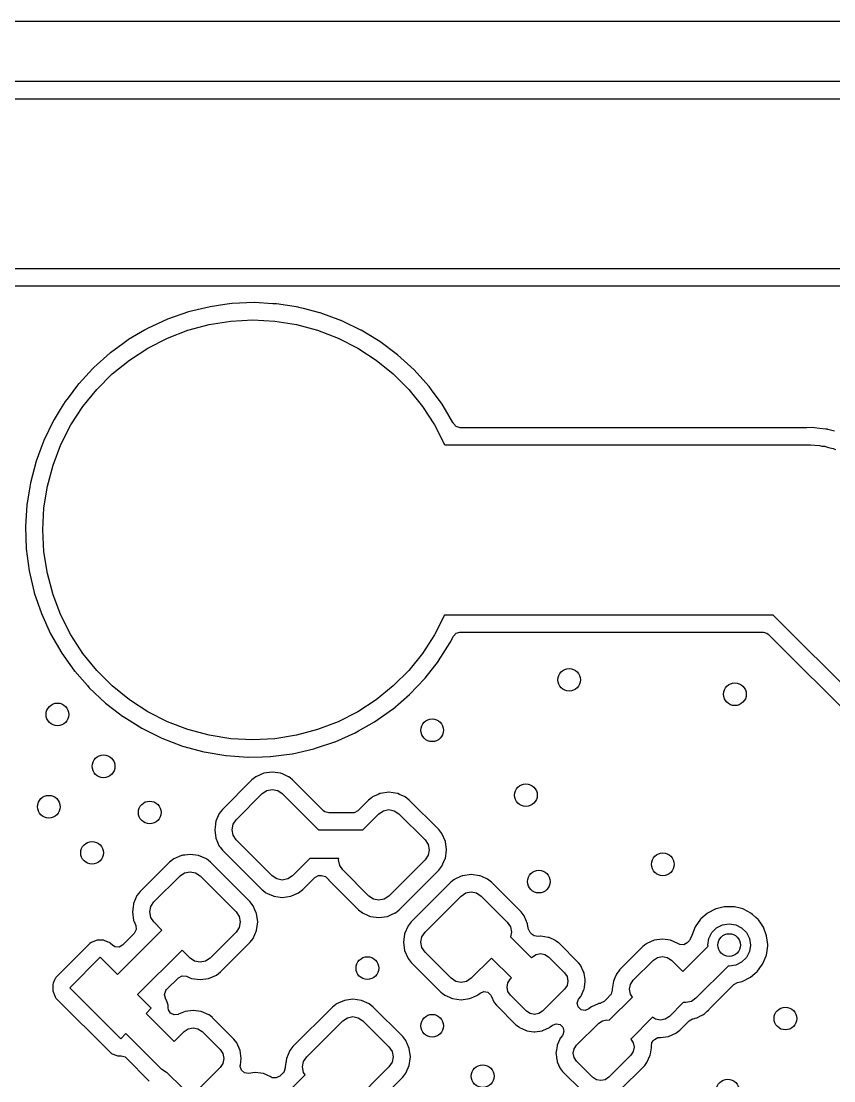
# Model space of a CAD drawing. Extents: x 4.14 to 8.85, y -5.31 to -1.77.
# Drawn here: x 5.745 to 6.309, y -2.508 to -1.773 of the extents above; entities that cross this region are included whole.
import ezdxf

# ---------------------------------------------------------------- set-up
doc = ezdxf.new("R2010")
doc.units = 0
doc.header["$MEASUREMENT"] = 0
doc.layers.add('BLACK', color=7, linetype='CONTINUOUS')

msp = doc.modelspace()

# ---------------------------------------------------------------- linework, layer by layer
at = {"layer": 'BLACK', "linetype": 'CONTINUOUS'}
for p, q in [((4.14018, -1.77301), (7.67085, -1.77301)), ((6.4154, -1.81494), (5.52187, -1.81494)), ((5.51883, -1.82677), (6.41666, -1.82677)), ((6.3922, -1.94488), (5.50683, -1.94488)), ((5.50809, -1.95671), (6.38524, -1.95671)), ((5.88608, -1.96967), (5.87596, -1.97109)), ((5.8911, -1.96896), (5.88608, -1.96967)), ((5.89122, -1.96894), (5.8911, -1.96896)), ((5.8911, -1.96896), (5.8911, -1.96896)), ((5.89641, -1.96873), (5.89122, -1.96894)), ((5.90649, -1.9683), (5.89641, -1.96873)), ((5.90661, -1.9683), (5.90649, -1.9683)), ((5.90649, -1.9683), (5.90649, -1.9683)), ((5.91947, -1.96902), (5.90661, -1.9683)), ((5.92187, -1.96915), (5.91947, -1.96902)), ((5.92199, -1.96916), (5.92187, -1.96915)), ((5.92187, -1.96915), (5.92187, -1.96915)), ((5.93722, -1.97152), (5.92199, -1.96916)), ((5.86099, -1.97471), (5.84644, -1.97978)), ((5.87596, -1.97109), (5.86099, -1.97471)), ((5.93734, -1.97155), (5.93722, -1.97152)), ((5.94068, -1.9724), (5.93734, -1.97155)), ((5.93734, -1.97155), (5.93734, -1.97155)), ((5.95214, -1.97535), (5.94068, -1.9724)), ((5.95226, -1.97539), (5.95214, -1.97535)), ((5.96651, -1.98057), (5.95226, -1.97539)), ((5.95226, -1.97539), (5.95226, -1.97539)), ((5.84633, -1.97983), (5.83256, -1.98619)), ((5.84644, -1.97978), (5.84633, -1.97983)), ((5.8605, -1.98744), (5.87523, -1.9835)), ((5.87523, -1.9835), (5.89029, -1.98111)), ((5.89029, -1.98111), (5.90551, -1.98031)), ((5.90551, -1.98031), (5.92074, -1.98111)), ((5.92074, -1.98111), (5.9358, -1.9835)), ((5.9358, -1.9835), (5.95053, -1.98744)), ((5.96662, -1.98062), (5.96651, -1.98057)), ((5.96651, -1.98057), (5.96651, -1.98057)), ((5.96673, -1.98067), (5.96662, -1.98062)), ((5.96827, -1.98141), (5.96673, -1.98067)), ((5.96673, -1.98067), (5.96673, -1.98067)), ((5.98051, -1.98727), (5.96827, -1.98141)), ((5.8304, -1.98744), (5.81927, -1.99397)), ((5.83245, -1.98624), (5.8304, -1.98744)), ((5.83256, -1.98619), (5.83245, -1.98624)), ((5.83256, -1.98619), (5.83256, -1.98619)), ((5.84626, -1.99291), (5.8605, -1.98744)), ((5.95053, -1.98744), (5.96476, -1.99291)), ((5.98062, -1.98733), (5.98051, -1.98727)), ((5.98062, -1.98734), (5.98062, -1.98733)), ((5.99247, -1.99451), (5.98062, -1.98734)), ((5.81541, -1.99676), (5.8068, -2.00302)), ((5.81917, -1.99403), (5.81541, -1.99676)), ((5.81927, -1.99397), (5.81917, -1.99403)), ((5.81927, -1.99397), (5.81927, -1.99397)), ((5.83268, -1.99983), (5.84626, -1.99291)), ((5.96476, -1.99291), (5.97835, -1.99983)), ((5.99369, -1.99525), (5.99247, -1.99451)), ((6.00603, -2.00448), (5.99369, -1.99525)), ((5.80661, -2.00317), (5.79527, -2.01324)), ((5.8067, -2.00309), (5.80661, -2.00317)), ((5.80661, -2.00317), (5.80661, -2.00317)), ((5.8068, -2.00302), (5.8067, -2.00309)), ((5.8068, -2.00302), (5.8068, -2.00302)), ((5.81989, -2.00814), (5.83268, -1.99983)), ((5.97835, -1.99983), (5.99113, -2.00814)), ((6.0174, -2.01487), (6.00603, -2.00448)), ((5.79425, -2.01432), (5.78496, -2.02436)), ((5.79518, -2.01332), (5.79425, -2.01432)), ((5.79527, -2.01324), (5.79518, -2.01332)), ((5.80804, -2.01773), (5.81989, -2.00814)), ((5.99113, -2.00814), (6.00298, -2.01773)), ((5.79726, -2.02851), (5.80804, -2.01773)), ((6.00298, -2.01773), (6.01377, -2.02851)), ((6.02771, -2.02632), (6.0174, -2.01487)), ((5.78394, -2.02565), (5.77734, -2.03434)), ((5.78471, -2.02462), (5.78394, -2.02565)), ((5.78496, -2.02436), (5.78471, -2.02462)), ((5.78766, -2.04036), (5.79726, -2.02851)), ((6.01377, -2.02851), (6.02336, -2.04036)), ((6.02778, -2.02642), (6.02771, -2.02632)), ((6.02958, -2.02885), (6.02778, -2.02642)), ((6.02778, -2.02642), (6.02778, -2.02642)), ((6.03686, -2.03872), (6.02958, -2.02885)), ((5.77734, -2.03434), (5.7754, -2.03689)), ((5.77198, -2.04245), (5.76769, -2.04943)), ((5.7754, -2.03689), (5.77198, -2.04245)), ((5.77936, -2.05315), (5.78766, -2.04036)), ((6.02336, -2.04036), (6.03167, -2.05315)), ((6.03914, -2.04256), (6.03686, -2.03872)), ((6.04442, -2.05141), (6.03914, -2.04256)), ((5.76733, -2.05002), (5.76057, -2.06386)), ((5.76769, -2.04943), (5.76733, -2.05002)), ((5.77244, -2.06674), (5.77936, -2.05315)), ((6.03167, -2.05315), (6.03859, -2.06674)), ((6.04474, -2.05195), (6.04442, -2.05141)), ((6.04488, -2.05225), (6.04474, -2.05195)), ((6.04669, -2.05431), (6.04488, -2.05225)), ((6.04937, -2.0551), (6.04669, -2.05431)), ((6.28972, -2.0551), (6.04937, -2.0551)), ((6.28987, -2.0551), (6.28972, -2.0551)), ((6.28995, -2.05509), (6.28987, -2.0551)), ((6.29408, -2.05497), (6.28995, -2.05509)), ((6.29517, -2.0551), (6.29408, -2.05497)), ((6.29866, -2.05551), (6.29517, -2.0551)), ((6.29875, -2.05552), (6.29866, -2.05551)), ((6.30314, -2.05596), (6.29875, -2.05552)), ((6.30333, -2.05598), (6.30314, -2.05596)), ((6.30314, -2.05596), (6.30314, -2.05596)), ((6.30351, -2.05602), (6.30333, -2.05598)), ((6.30362, -2.05605), (6.30351, -2.05602)), ((6.30351, -2.05602), (6.30351, -2.05602)), ((6.30425, -2.05617), (6.30362, -2.05605)), ((6.30455, -2.05621), (6.30425, -2.05617)), ((6.309, -2.05742), (6.30455, -2.05621)), ((5.76053, -2.06398), (5.75852, -2.06939)), ((5.76057, -2.06386), (5.76053, -2.06398)), ((5.76053, -2.06398), (5.76053, -2.06398)), ((5.75852, -2.06939), (5.7552, -2.0783)), ((5.76697, -2.08097), (5.77244, -2.06674)), ((6.03859, -2.06674), (6.03866, -2.06693)), ((6.03866, -2.06693), (6.29098, -2.06693)), ((6.29098, -2.06693), (6.29243, -2.06695)), ((6.29243, -2.06695), (6.2955, -2.06728)), ((6.2955, -2.06728), (6.29859, -2.06742)), ((6.29859, -2.06742), (6.30031, -2.06779)), ((6.30031, -2.06779), (6.30205, -2.06798)), ((6.30205, -2.06798), (6.30503, -2.0688)), ((6.30503, -2.0688), (6.30805, -2.06945)), ((6.30805, -2.06945), (6.30969, -2.07009)), ((5.7552, -2.0783), (5.75127, -2.0932)), ((5.76303, -2.0957), (5.76697, -2.08097)), ((5.75127, -2.0932), (5.75082, -2.09598)), ((5.75082, -2.09598), (5.7492, -2.10598)), ((5.76064, -2.11076), (5.76303, -2.0957)), ((5.7488, -2.10853), (5.74785, -2.12359)), ((5.7492, -2.10598), (5.7488, -2.10841)), ((5.7488, -2.10841), (5.7488, -2.10853)), ((5.7488, -2.10853), (5.7488, -2.10853)), ((5.75984, -2.12598), (5.76064, -2.11076)), ((5.74785, -2.12359), (5.74784, -2.12378)), ((5.74784, -2.12378), (5.74837, -2.13918)), ((5.76064, -2.14121), (5.75984, -2.12598)), ((5.74837, -2.13918), (5.75041, -2.15445)), ((5.76303, -2.15627), (5.76064, -2.14121)), ((5.75041, -2.15445), (5.75393, -2.16945)), ((5.76697, -2.171), (5.76303, -2.15627)), ((5.75393, -2.16945), (5.75397, -2.16956)), ((5.75397, -2.16956), (5.75397, -2.16956)), ((5.75397, -2.16956), (5.75886, -2.18392)), ((5.77244, -2.18523), (5.76697, -2.171)), ((5.75886, -2.18392), (5.75886, -2.18392)), ((5.75886, -2.18392), (5.7589, -2.18403)), ((5.7589, -2.18403), (5.76526, -2.19806)), ((5.77936, -2.19882), (5.77244, -2.18523)), ((6.03859, -2.18523), (6.03167, -2.19882)), ((6.03866, -2.18504), (6.03859, -2.18523)), ((6.26652, -2.18504), (6.03866, -2.18504)), ((7.52094, -3.43946), (6.26652, -2.18504)), ((5.76526, -2.19806), (5.77296, -2.21141)), ((6.04478, -2.19959), (6.0467, -2.19756)), ((6.0467, -2.19756), (6.04921, -2.19687)), ((6.04921, -2.19687), (6.25957, -2.19687)), ((6.25957, -2.19687), (6.26225, -2.19766)), ((6.26225, -2.19766), (6.26308, -2.19832)), ((5.78766, -2.21161), (5.77936, -2.19882)), ((6.03167, -2.19882), (6.02336, -2.21161)), ((6.03443, -2.21678), (6.04256, -2.20398)), ((6.04256, -2.20398), (6.04262, -2.20387)), ((6.04256, -2.20398), (6.04256, -2.20398)), ((6.04262, -2.20387), (6.04272, -2.20368)), ((6.04272, -2.20368), (6.04478, -2.19959)), ((6.26308, -2.19832), (7.50766, -3.44291)), ((5.77296, -2.21141), (5.77303, -2.2115)), ((5.77303, -2.2115), (5.77303, -2.2115)), ((5.77303, -2.2115), (5.7814, -2.22319)), ((5.79726, -2.22346), (5.78766, -2.21161)), ((6.02336, -2.21161), (6.01377, -2.22346)), ((6.02504, -2.22882), (6.03429, -2.21698)), ((6.03429, -2.21698), (6.03437, -2.21688)), ((6.03429, -2.21698), (6.03429, -2.21698)), ((6.03437, -2.21688), (6.03443, -2.21678)), ((6.03443, -2.21678), (6.03443, -2.21678)), ((5.7814, -2.22319), (5.78193, -2.22393)), ((5.78193, -2.22393), (5.78201, -2.22402)), ((5.78201, -2.22402), (5.78201, -2.22402)), ((5.78201, -2.22402), (5.79075, -2.23401)), ((5.80804, -2.23424), (5.79726, -2.22346)), ((6.01377, -2.22346), (6.00298, -2.23424)), ((5.79075, -2.23401), (5.79208, -2.23552)), ((5.81989, -2.24383), (5.80804, -2.23424)), ((6.00298, -2.23424), (5.99113, -2.24383)), ((6.01434, -2.24009), (6.0248, -2.22911)), ((6.0248, -2.22911), (6.02488, -2.22902)), ((6.02488, -2.22902), (6.02504, -2.22882)), ((5.79208, -2.23552), (5.80331, -2.24607)), ((6.0026, -2.25025), (6.01426, -2.24018)), ((6.01426, -2.24018), (6.01434, -2.24009)), ((6.01434, -2.24009), (6.01434, -2.24009)), ((5.80331, -2.24607), (5.80922, -2.25063)), ((5.83268, -2.25214), (5.81989, -2.24383)), ((5.99113, -2.24383), (5.97835, -2.25214)), ((5.80922, -2.25063), (5.8152, -2.25523)), ((5.8152, -2.25523), (5.81552, -2.25547)), ((5.81552, -2.25547), (5.81562, -2.25554)), ((5.81562, -2.25554), (5.81562, -2.25554)), ((5.81562, -2.25554), (5.81782, -2.25691)), ((5.81782, -2.25691), (5.82858, -2.26364)), ((5.84626, -2.25906), (5.83268, -2.25214)), ((5.97835, -2.25214), (5.96476, -2.25906)), ((5.99001, -2.25913), (5.99619, -2.25477)), ((5.99619, -2.25477), (6.0025, -2.25032)), ((6.0025, -2.25032), (6.0026, -2.25025)), ((6.0025, -2.25032), (6.0025, -2.25032)), ((5.82858, -2.26364), (5.84238, -2.27049)), ((5.8605, -2.26452), (5.84626, -2.25906)), ((5.96476, -2.25906), (5.95053, -2.26452)), ((5.97886, -2.26546), (5.9899, -2.25919)), ((5.9899, -2.25919), (5.99001, -2.25913)), ((5.9899, -2.25919), (5.9899, -2.25919)), ((5.84238, -2.27049), (5.85678, -2.27596)), ((5.87523, -2.26847), (5.8605, -2.26452)), ((5.89029, -2.27086), (5.87523, -2.26847)), ((5.90551, -2.27165), (5.89029, -2.27086)), ((5.92074, -2.27086), (5.90551, -2.27165)), ((5.9358, -2.26847), (5.92074, -2.27086)), ((5.95053, -2.26452), (5.9358, -2.26847)), ((5.96265, -2.27295), (5.9765, -2.26679)), ((5.9765, -2.26679), (5.97661, -2.26674)), ((5.9765, -2.26679), (5.9765, -2.26679)), ((5.97661, -2.26674), (5.97886, -2.26546)), ((5.85678, -2.27596), (5.87165, -2.28)), ((5.93301, -2.28125), (5.9478, -2.27789)), ((5.9478, -2.27789), (5.94792, -2.27787)), ((5.9478, -2.27789), (5.9478, -2.27789)), ((5.94792, -2.27787), (5.94977, -2.27725)), ((5.94977, -2.27725), (5.96242, -2.27304)), ((5.96242, -2.27304), (5.96254, -2.273)), ((5.96242, -2.27304), (5.96242, -2.27304)), ((5.96254, -2.273), (5.96265, -2.27295)), ((5.87165, -2.28), (5.87177, -2.28002)), ((5.87177, -2.28002), (5.87177, -2.28002)), ((5.87177, -2.28002), (5.88672, -2.28254)), ((5.88672, -2.28254), (5.88672, -2.28254)), ((5.88672, -2.28254), (5.88684, -2.28256)), ((5.88684, -2.28256), (5.88696, -2.28257)), ((5.88696, -2.28257), (5.88696, -2.28257)), ((5.88696, -2.28257), (5.90209, -2.28363)), ((5.90209, -2.28363), (5.90209, -2.28363)), ((5.90209, -2.28363), (5.90221, -2.28364)), ((5.90221, -2.28364), (5.91219, -2.28336)), ((5.91219, -2.28336), (5.91749, -2.28321)), ((5.91749, -2.28321), (5.91749, -2.28321)), ((5.91749, -2.28321), (5.91761, -2.28321)), ((5.91761, -2.28321), (5.91773, -2.28319)), ((5.91773, -2.28319), (5.92716, -2.282)), ((5.91773, -2.28319), (5.91773, -2.28319)), ((5.92716, -2.282), (5.93289, -2.28128)), ((5.93289, -2.28128), (5.93301, -2.28125)), ((5.93301, -2.28125), (5.93301, -2.28125)), ((5.90492, -2.29937), (5.88444, -2.31985)), ((5.90772, -2.29718), (5.90492, -2.29937)), ((5.91317, -2.29482), (5.90772, -2.29718)), ((5.91905, -2.29401), (5.91317, -2.29482)), ((5.92494, -2.29482), (5.91905, -2.29401)), ((5.92525, -2.29495), (5.92494, -2.29482)), ((5.92608, -2.29531), (5.92525, -2.29495)), ((5.92525, -2.29495), (5.92525, -2.29495)), ((5.93039, -2.29718), (5.92608, -2.29531)), ((5.93064, -2.29737), (5.93039, -2.29718)), ((5.93153, -2.29808), (5.93064, -2.29737)), ((5.93064, -2.29737), (5.93064, -2.29737)), ((5.93319, -2.29937), (5.93153, -2.29808)), ((5.95469, -2.32087), (5.93319, -2.29937)), ((5.9121, -2.30893), (5.91529, -2.3068)), ((5.91529, -2.3068), (5.91905, -2.30605)), ((5.91905, -2.30605), (5.92282, -2.3068)), ((5.92282, -2.3068), (5.92601, -2.30893)), ((5.99995, -2.30801), (5.99406, -2.30882)), ((6.00583, -2.30882), (5.99995, -2.30801)), ((5.894, -2.32703), (5.9121, -2.30893)), ((5.92601, -2.30893), (5.95107, -2.33399)), ((5.98581, -2.31337), (5.97831, -2.32087)), ((5.98788, -2.31175), (5.98581, -2.31337)), ((5.98836, -2.31137), (5.98788, -2.31175)), ((5.98861, -2.31118), (5.98836, -2.31137)), ((5.98836, -2.31137), (5.98836, -2.31137)), ((5.9926, -2.30945), (5.98861, -2.31118)), ((5.99375, -2.30895), (5.9926, -2.30945)), ((5.99406, -2.30882), (5.99375, -2.30895)), ((5.99375, -2.30895), (5.99375, -2.30895)), ((6.00614, -2.30895), (6.00583, -2.30882)), ((6.00729, -2.30945), (6.00614, -2.30895)), ((6.00614, -2.30895), (6.00614, -2.30895)), ((6.01128, -2.31118), (6.00729, -2.30945)), ((6.01408, -2.31337), (6.01128, -2.31118)), ((6.03456, -2.33385), (6.01408, -2.31337)), ((5.88225, -2.32265), (5.87989, -2.3281)), ((5.88444, -2.31985), (5.88225, -2.32265)), ((5.95552, -2.32154), (5.95469, -2.32087)), ((5.9582, -2.32233), (5.95552, -2.32154)), ((5.9748, -2.32233), (5.9582, -2.32233)), ((5.97586, -2.32221), (5.9748, -2.32233)), ((5.97831, -2.32087), (5.97586, -2.32221)), ((5.98176, -2.33416), (5.99299, -2.32293)), ((5.99299, -2.32293), (5.99618, -2.3208)), ((5.99618, -2.3208), (5.99995, -2.32005)), ((5.99995, -2.32005), (6.00371, -2.3208)), ((6.00371, -2.3208), (6.0069, -2.32293)), ((6.0069, -2.32293), (6.025, -2.34103)), ((5.87957, -2.33043), (5.87908, -2.33399)), ((5.87967, -2.32967), (5.87957, -2.33043)), ((5.87989, -2.3281), (5.87967, -2.32967)), ((5.89112, -2.33399), (5.89187, -2.33022)), ((5.89187, -2.33022), (5.894, -2.32703)), ((5.87908, -2.33399), (5.87989, -2.33987)), ((5.89187, -2.33775), (5.89112, -2.33399)), ((5.894, -2.34095), (5.89187, -2.33775)), ((5.95107, -2.33399), (5.95118, -2.33416)), ((5.95118, -2.33416), (5.98176, -2.33416)), ((6.03675, -2.33665), (6.03456, -2.33385)), ((6.03911, -2.3421), (6.03675, -2.33665)), ((5.87989, -2.33987), (5.88225, -2.34532)), ((5.91905, -2.366), (5.894, -2.34095)), ((6.025, -2.34103), (6.02713, -2.34422)), ((6.02713, -2.34422), (6.02788, -2.34799)), ((6.03992, -2.34799), (6.03911, -2.3421)), ((5.8561, -2.35189), (5.85065, -2.35425)), ((5.8565, -2.35183), (5.8561, -2.35189)), ((5.85734, -2.35172), (5.8565, -2.35183)), ((5.8565, -2.35183), (5.8565, -2.35183)), ((5.85843, -2.35157), (5.85734, -2.35172)), ((5.86199, -2.35108), (5.85843, -2.35157)), ((5.86787, -2.35189), (5.86199, -2.35108)), ((5.87332, -2.35425), (5.86787, -2.35189)), ((5.88225, -2.34532), (5.88244, -2.34557)), ((5.88244, -2.34557), (5.88244, -2.34557)), ((5.88244, -2.34557), (5.88284, -2.34608)), ((5.88284, -2.34608), (5.88444, -2.34812)), ((5.88444, -2.34812), (5.91188, -2.37556)), ((6.02713, -2.35175), (6.025, -2.35495)), ((6.02788, -2.34799), (6.02713, -2.35175)), ((6.03911, -2.35387), (6.03992, -2.34799)), ((5.84785, -2.35644), (5.82737, -2.37692)), ((5.85065, -2.35425), (5.84785, -2.35644)), ((5.87357, -2.35444), (5.87332, -2.35425)), ((5.87446, -2.35515), (5.87357, -2.35444)), ((5.87357, -2.35444), (5.87357, -2.35444)), ((5.87612, -2.35644), (5.87446, -2.35515)), ((5.90356, -2.38388), (5.87612, -2.35644)), ((5.94513, -2.35384), (5.93297, -2.366)), ((5.96527, -2.35384), (5.94513, -2.35384)), ((5.96505, -2.35495), (5.96527, -2.35384)), ((5.9658, -2.35871), (5.96505, -2.35495)), ((5.96793, -2.3619), (5.9658, -2.35871)), ((6.025, -2.35495), (5.99995, -2.38)), ((6.03456, -2.36212), (6.03675, -2.35932)), ((6.03675, -2.35932), (6.03886, -2.35444)), ((6.03886, -2.35444), (6.03898, -2.35418)), ((6.03898, -2.35418), (6.03911, -2.35387)), ((6.03898, -2.35418), (6.03898, -2.35418)), ((5.83693, -2.3841), (5.85503, -2.366)), ((5.85503, -2.366), (5.85822, -2.36387)), ((5.85822, -2.36387), (5.86199, -2.36312)), ((5.86199, -2.36312), (5.86575, -2.36387)), ((5.86575, -2.36387), (5.86895, -2.366)), ((5.86895, -2.366), (5.894, -2.39105)), ((5.92225, -2.36813), (5.91905, -2.366)), ((5.93297, -2.366), (5.92978, -2.36813)), ((5.94015, -2.37556), (5.94858, -2.36713)), ((5.94858, -2.36713), (5.95103, -2.36579)), ((5.95103, -2.36579), (5.95209, -2.36567)), ((5.95209, -2.36567), (5.95329, -2.36567)), ((5.95329, -2.36567), (5.95597, -2.36646)), ((5.95597, -2.36646), (5.95719, -2.36757)), ((5.98603, -2.38), (5.96793, -2.3619)), ((6.00712, -2.38956), (6.03456, -2.36212)), ((6.04967, -2.36652), (6.04568, -2.36825)), ((6.05082, -2.36602), (6.04967, -2.36652)), ((6.05113, -2.36589), (6.05082, -2.36602)), ((6.05082, -2.36602), (6.05082, -2.36602)), ((6.05701, -2.36508), (6.05113, -2.36589)), ((6.0629, -2.36589), (6.05701, -2.36508)), ((6.06321, -2.36602), (6.0629, -2.36589)), ((6.06436, -2.36652), (6.06321, -2.36602)), ((6.06321, -2.36602), (6.06321, -2.36602)), ((6.06835, -2.36825), (6.06436, -2.36652)), ((5.92601, -2.36888), (5.92225, -2.36813)), ((5.92978, -2.36813), (5.92601, -2.36888)), ((5.95719, -2.36757), (5.95817, -2.36882)), ((5.95817, -2.36882), (5.95837, -2.36908)), ((5.95837, -2.36908), (5.97885, -2.38956)), ((6.04288, -2.37044), (6.01544, -2.39788)), ((6.0451, -2.3687), (6.04288, -2.37044)), ((6.04543, -2.36844), (6.0451, -2.3687)), ((6.04568, -2.36825), (6.04543, -2.36844)), ((6.04543, -2.36844), (6.04543, -2.36844)), ((6.07115, -2.37044), (6.06835, -2.36825)), ((6.09163, -2.39092), (6.07115, -2.37044)), ((5.82518, -2.37972), (5.82282, -2.38517)), ((5.82737, -2.37692), (5.82518, -2.37972)), ((5.91188, -2.37556), (5.91242, -2.37598)), ((5.91242, -2.37598), (5.91443, -2.37756)), ((5.91443, -2.37756), (5.91468, -2.37775)), ((5.91468, -2.37775), (5.9158, -2.37824)), ((5.9158, -2.37824), (5.91972, -2.37994)), ((5.91972, -2.37994), (5.92013, -2.38011)), ((5.92013, -2.38011), (5.92601, -2.38092)), ((5.92601, -2.38092), (5.9319, -2.38011)), ((5.9319, -2.38011), (5.9323, -2.37994)), ((5.9323, -2.37994), (5.93354, -2.3794)), ((5.93354, -2.3794), (5.93735, -2.37775)), ((5.93735, -2.37775), (5.94015, -2.37556)), ((5.98922, -2.38213), (5.98603, -2.38)), ((5.99995, -2.38), (5.99675, -2.38213)), ((6.025, -2.40505), (6.05005, -2.38)), ((6.05005, -2.38), (6.05325, -2.37787)), ((6.05325, -2.37787), (6.05701, -2.37712)), ((6.05701, -2.37712), (6.06078, -2.37787)), ((6.06078, -2.37787), (6.06397, -2.38)), ((6.06397, -2.38), (6.08207, -2.3981)), ((5.8225, -2.3875), (5.82201, -2.39105)), ((5.82276, -2.38557), (5.8225, -2.3875)), ((5.82282, -2.38517), (5.82276, -2.38557)), ((5.82276, -2.38557), (5.82276, -2.38557)), ((5.83405, -2.39105), (5.8348, -2.38729)), ((5.8348, -2.38729), (5.83693, -2.3841)), ((5.90575, -2.38668), (5.90356, -2.38388)), ((5.907, -2.38956), (5.90575, -2.38668)), ((5.99299, -2.38288), (5.98922, -2.38213)), ((5.99675, -2.38213), (5.99299, -2.38288)), ((6.22666, -2.38889), (6.22094, -2.39184)), ((6.22695, -2.38882), (6.22666, -2.38889)), ((6.23263, -2.38746), (6.22695, -2.38882)), ((6.22695, -2.38882), (6.22695, -2.38882)), ((6.23292, -2.38739), (6.23263, -2.38746)), ((6.23263, -2.38746), (6.23263, -2.38746)), ((6.23638, -2.38741), (6.23292, -2.38739)), ((6.23906, -2.38742), (6.23638, -2.38741)), ((6.23936, -2.38742), (6.23906, -2.38742)), ((6.23906, -2.38742), (6.23906, -2.38742)), ((6.23965, -2.38749), (6.23936, -2.38742)), ((6.24359, -2.38848), (6.23965, -2.38749)), ((6.23965, -2.38749), (6.23965, -2.38749)), ((6.2456, -2.38899), (6.24359, -2.38848)), ((6.24586, -2.38913), (6.2456, -2.38899)), ((6.25101, -2.39185), (6.24586, -2.38913)), ((6.24586, -2.38913), (6.24586, -2.38913)), ((5.82201, -2.39105), (5.82282, -2.39694)), ((5.8348, -2.39482), (5.83405, -2.39105)), ((5.83693, -2.39801), (5.8348, -2.39482)), ((5.894, -2.39105), (5.89613, -2.39425)), ((5.89613, -2.39425), (5.89688, -2.39801)), ((5.90795, -2.39175), (5.907, -2.38956)), ((5.90811, -2.39213), (5.90795, -2.39175)), ((5.90892, -2.39801), (5.90811, -2.39213)), ((5.97885, -2.38956), (5.98165, -2.39175)), ((5.98165, -2.39175), (5.98546, -2.3934)), ((5.98546, -2.3934), (5.98653, -2.39386)), ((5.98653, -2.39386), (5.9871, -2.39411)), ((5.9871, -2.39411), (5.99299, -2.39492)), ((5.99299, -2.39492), (5.99887, -2.39411)), ((5.99887, -2.39411), (5.99944, -2.39386)), ((5.99944, -2.39386), (6.00187, -2.39281)), ((6.00187, -2.39281), (6.00432, -2.39175)), ((6.00432, -2.39175), (6.00457, -2.39156)), ((6.00457, -2.39156), (6.00564, -2.39072)), ((6.00564, -2.39072), (6.00712, -2.38956)), ((6.09382, -2.39372), (6.09163, -2.39092)), ((6.09618, -2.39917), (6.09382, -2.39372)), ((6.21609, -2.39607), (6.21239, -2.40134)), ((6.21632, -2.39588), (6.21609, -2.39607)), ((6.22072, -2.39204), (6.21632, -2.39588)), ((6.21632, -2.39588), (6.21632, -2.39588)), ((6.22094, -2.39184), (6.22072, -2.39204)), ((6.22072, -2.39204), (6.22072, -2.39204)), ((6.25129, -2.392), (6.25101, -2.39185)), ((6.2522, -2.39281), (6.25129, -2.392)), ((6.25451, -2.39487), (6.2522, -2.39281)), ((6.2561, -2.39628), (6.25451, -2.39487)), ((6.25626, -2.39653), (6.2561, -2.39628)), ((6.25787, -2.39886), (6.25626, -2.39653)), ((6.25626, -2.39653), (6.25626, -2.39653)), ((5.81165, -2.43443), (5.8425, -2.40358)), ((5.82282, -2.39694), (5.82295, -2.39725)), ((5.82295, -2.39725), (5.82295, -2.39725)), ((5.82295, -2.39725), (5.82438, -2.40054)), ((5.82472, -2.40331), (5.82333, -2.40602)), ((5.82438, -2.40054), (5.82472, -2.40331)), ((5.8425, -2.40358), (5.83693, -2.39801)), ((5.89613, -2.40178), (5.894, -2.40497)), ((5.89688, -2.39801), (5.89613, -2.40178)), ((5.90575, -2.40935), (5.90811, -2.4039)), ((5.90811, -2.4039), (5.90892, -2.39801)), ((6.01325, -2.40068), (6.01089, -2.40613)), ((6.01544, -2.39788), (6.01325, -2.40068)), ((6.08207, -2.3981), (6.0842, -2.40129)), ((6.0842, -2.40129), (6.08495, -2.40505)), ((6.09662, -2.40239), (6.09618, -2.39917)), ((6.09665, -2.40257), (6.09662, -2.40239)), ((6.09671, -2.40295), (6.09665, -2.40257)), ((6.09805, -2.4054), (6.09671, -2.40295)), ((6.21239, -2.40134), (6.21005, -2.40734)), ((6.22406, -2.40532), (6.22732, -2.40206)), ((6.22732, -2.40206), (6.23144, -2.39996)), ((6.23144, -2.39996), (6.236, -2.39924)), ((6.236, -2.39924), (6.24056, -2.39996)), ((6.24056, -2.39996), (6.24468, -2.40206)), ((6.24468, -2.40206), (6.24794, -2.40532)), ((6.25974, -2.40159), (6.25787, -2.39886)), ((6.26202, -2.40761), (6.25974, -2.40159)), ((5.7975, -2.41066), (5.79339, -2.41225)), ((5.79971, -2.41066), (5.7975, -2.41066)), ((5.80145, -2.41066), (5.79971, -2.41066)), ((5.80191, -2.41066), (5.80145, -2.41066)), ((5.80145, -2.41066), (5.80145, -2.41066)), ((5.80234, -2.41082), (5.80191, -2.41066)), ((5.80513, -2.4119), (5.80234, -2.41082)), ((5.80234, -2.41082), (5.80234, -2.41082)), ((5.82333, -2.40602), (5.81516, -2.41419)), ((5.894, -2.40497), (5.8759, -2.42307)), ((5.90366, -2.41201), (5.90575, -2.40935)), ((6.01089, -2.40613), (6.01008, -2.41201)), ((6.02212, -2.41201), (6.02287, -2.40825)), ((6.02287, -2.40825), (6.025, -2.40505)), ((6.08495, -2.40505), (6.08429, -2.40837)), ((6.08429, -2.40837), (6.09886, -2.42294)), ((6.09937, -2.40672), (6.09805, -2.4054)), ((6.10081, -2.40772), (6.09937, -2.40672)), ((6.10358, -2.40812), (6.10081, -2.40772)), ((6.10512, -2.4079), (6.10358, -2.40812)), ((6.10547, -2.40795), (6.10512, -2.4079)), ((6.11036, -2.40865), (6.10547, -2.40795)), ((6.11071, -2.4087), (6.11036, -2.40865)), ((6.11036, -2.40865), (6.11036, -2.40865)), ((6.11103, -2.40885), (6.11071, -2.4087)), ((6.11556, -2.41091), (6.11103, -2.40885)), ((6.11103, -2.40885), (6.11103, -2.40885)), ((6.11585, -2.41104), (6.11556, -2.41091)), ((6.11609, -2.41123), (6.11585, -2.41104)), ((6.11763, -2.41247), (6.11609, -2.41123)), ((6.11609, -2.41123), (6.11609, -2.41123)), ((6.18408, -2.41066), (6.17888, -2.41291)), ((6.1897, -2.40989), (6.18408, -2.41066)), ((6.19531, -2.41066), (6.1897, -2.40989)), ((6.20051, -2.41291), (6.19531, -2.41066)), ((6.20856, -2.41079), (6.20693, -2.41242)), ((6.20884, -2.41048), (6.20856, -2.41079)), ((6.20997, -2.40793), (6.20884, -2.41048)), ((6.21001, -2.40763), (6.20997, -2.40793)), ((6.21005, -2.40734), (6.21001, -2.40763)), ((6.22124, -2.414), (6.22196, -2.40944)), ((6.22196, -2.40944), (6.22406, -2.40532)), ((6.24794, -2.40532), (6.25004, -2.40944)), ((6.25004, -2.40944), (6.25076, -2.414)), ((6.26238, -2.41062), (6.26202, -2.40761)), ((6.26274, -2.41356), (6.26238, -2.41062)), ((5.79259, -2.41288), (5.76895, -2.43653)), ((5.79339, -2.41225), (5.79259, -2.41288)), ((5.80602, -2.41224), (5.80513, -2.4119)), ((5.80631, -2.41247), (5.80602, -2.41224)), ((5.80672, -2.41279), (5.80631, -2.41247)), ((5.80684, -2.41288), (5.80672, -2.41279)), ((5.80814, -2.41419), (5.80684, -2.41288)), ((5.80992, -2.41533), (5.80814, -2.41419)), ((5.81271, -2.41553), (5.80992, -2.41533)), ((5.81516, -2.41419), (5.81271, -2.41553)), ((5.85642, -2.4175), (5.82557, -2.44835)), ((5.86199, -2.42307), (5.85642, -2.4175)), ((5.88308, -2.43263), (5.90356, -2.41215)), ((5.90356, -2.41215), (5.90366, -2.41201)), ((6.01008, -2.41201), (6.01089, -2.4179)), ((6.01089, -2.4179), (6.01325, -2.42335)), ((6.02287, -2.41578), (6.02212, -2.41201)), ((6.025, -2.41897), (6.02287, -2.41578)), ((6.11774, -2.41256), (6.11763, -2.41247)), ((6.13151, -2.42633), (6.11774, -2.41256)), ((6.1762, -2.41501), (6.16001, -2.4312)), ((6.17729, -2.41416), (6.1762, -2.41501)), ((6.17863, -2.41311), (6.17729, -2.41416)), ((6.17888, -2.41291), (6.17863, -2.41311)), ((6.17863, -2.41311), (6.17863, -2.41311)), ((6.20076, -2.41311), (6.20051, -2.41291)), ((6.20088, -2.41318), (6.20076, -2.41311)), ((6.20168, -2.41356), (6.20088, -2.41318)), ((6.20447, -2.41376), (6.20168, -2.41356)), ((6.20376, -2.43232), (6.22135, -2.41473)), ((6.20693, -2.41242), (6.20447, -2.41376)), ((6.22135, -2.41473), (6.22124, -2.414)), ((6.25004, -2.41856), (6.24794, -2.42268)), ((6.25076, -2.414), (6.25004, -2.41856)), ((6.26188, -2.42093), (6.26278, -2.41456)), ((6.26279, -2.414), (6.26274, -2.41356)), ((6.26278, -2.41456), (6.26279, -2.414)), ((5.77856, -2.44365), (5.79972, -2.42249)), ((5.79972, -2.42249), (5.81165, -2.43443)), ((5.86518, -2.4252), (5.86199, -2.42307)), ((5.86895, -2.42595), (5.86518, -2.4252)), ((5.87271, -2.4252), (5.86895, -2.42595)), ((5.8759, -2.42307), (5.87271, -2.4252)), ((6.01325, -2.42335), (6.01544, -2.42615)), ((6.0431, -2.43707), (6.025, -2.41897)), ((6.07108, -2.423), (6.05701, -2.43707)), ((6.08494, -2.43686), (6.07108, -2.423)), ((6.09886, -2.42294), (6.09955, -2.42224)), ((6.09955, -2.42224), (6.10211, -2.42053)), ((6.10211, -2.42053), (6.10512, -2.41994)), ((6.10512, -2.41994), (6.10813, -2.42053)), ((6.10813, -2.42053), (6.11069, -2.42224)), ((6.11069, -2.42224), (6.12182, -2.43338)), ((6.16951, -2.43843), (6.18343, -2.42451)), ((6.18343, -2.42451), (6.18631, -2.42259)), ((6.18631, -2.42259), (6.1897, -2.42192)), ((6.1897, -2.42192), (6.19309, -2.42259)), ((6.19309, -2.42259), (6.19596, -2.42451)), ((6.19596, -2.42451), (6.20376, -2.43232)), ((6.24468, -2.42594), (6.24056, -2.42804)), ((6.24794, -2.42268), (6.24468, -2.42594)), ((6.25948, -2.42691), (6.26188, -2.42093)), ((5.88028, -2.43482), (5.88308, -2.43263)), ((6.01544, -2.42615), (6.03592, -2.44663)), ((6.12182, -2.43338), (6.12353, -2.43593)), ((6.13303, -2.42822), (6.13151, -2.42633)), ((6.13316, -2.4285), (6.13303, -2.42822)), ((6.13481, -2.43213), (6.13316, -2.4285)), ((6.13316, -2.4285), (6.13316, -2.4285)), ((6.13536, -2.43336), (6.13481, -2.43213)), ((6.13541, -2.43371), (6.13536, -2.43336)), ((6.15992, -2.43132), (6.15811, -2.43363)), ((6.16001, -2.4312), (6.15992, -2.43132)), ((6.23527, -2.42865), (6.21296, -2.45096)), ((6.236, -2.42876), (6.23527, -2.42865)), ((6.24056, -2.42804), (6.236, -2.42876)), ((6.25388, -2.43371), (6.25549, -2.43233)), ((6.25549, -2.43233), (6.25572, -2.43213)), ((6.25549, -2.43233), (6.25549, -2.43233)), ((6.25572, -2.43213), (6.25853, -2.42822)), ((6.25853, -2.42822), (6.2593, -2.42715)), ((6.2593, -2.42715), (6.25948, -2.42691)), ((6.2593, -2.42715), (6.2593, -2.42715)), ((5.76708, -2.44054), (5.76672, -2.44146)), ((5.76817, -2.43769), (5.76708, -2.44054)), ((5.76831, -2.43734), (5.76817, -2.43769)), ((5.76895, -2.43653), (5.76831, -2.43734)), ((5.8457, -2.44495), (5.85398, -2.43667)), ((5.85398, -2.43667), (5.85644, -2.43533)), ((5.85644, -2.43533), (5.85946, -2.43562)), ((5.85946, -2.43562), (5.86188, -2.43667)), ((5.86188, -2.43667), (5.86306, -2.43718)), ((5.86306, -2.43718), (5.86895, -2.43799)), ((5.86895, -2.43799), (5.87483, -2.43718)), ((5.87483, -2.43718), (5.88028, -2.43482)), ((6.04629, -2.4392), (6.0431, -2.43707)), ((6.05005, -2.43995), (6.04629, -2.4392)), ((6.05382, -2.4392), (6.05005, -2.43995)), ((6.05701, -2.43707), (6.05382, -2.4392)), ((6.08194, -2.44312), (6.08253, -2.44011)), ((6.08253, -2.44011), (6.08424, -2.43755)), ((6.08424, -2.43755), (6.08494, -2.43686)), ((6.12353, -2.43593), (6.12413, -2.43895)), ((6.12413, -2.43895), (6.12353, -2.44196)), ((6.13602, -2.43794), (6.13541, -2.43371)), ((6.13541, -2.43371), (6.13541, -2.43371)), ((6.13557, -2.44312), (6.13611, -2.43929)), ((6.13616, -2.43895), (6.13602, -2.43794)), ((6.13611, -2.43929), (6.13616, -2.43895)), ((6.15566, -2.43908), (6.15489, -2.4447)), ((6.15672, -2.43664), (6.15566, -2.43908)), ((6.15779, -2.43417), (6.15672, -2.43664)), ((6.15791, -2.43388), (6.15779, -2.43417)), ((6.15779, -2.43417), (6.15779, -2.43417)), ((6.15811, -2.43363), (6.15791, -2.43388)), ((6.15811, -2.43363), (6.15811, -2.43363)), ((6.16759, -2.44131), (6.16951, -2.43843)), ((6.23936, -2.44129), (6.24176, -2.43997)), ((6.24176, -2.43997), (6.24478, -2.43927)), ((6.24478, -2.43927), (6.24507, -2.43921)), ((6.24507, -2.43921), (6.25083, -2.43631)), ((6.25083, -2.43631), (6.25388, -2.43371)), ((5.76672, -2.44146), (5.76673, -2.44586)), ((5.76673, -2.44586), (5.76832, -2.44997)), ((5.81391, -2.47901), (5.77856, -2.44365)), ((5.84425, -2.4482), (5.84518, -2.44556)), ((5.84518, -2.44556), (5.8457, -2.44495)), ((6.03592, -2.44663), (6.03872, -2.44882)), ((6.06164, -2.44863), (6.06333, -2.4473)), ((6.06333, -2.4473), (6.06592, -2.44627)), ((6.06592, -2.44627), (6.06867, -2.4468)), ((6.06867, -2.4468), (6.07069, -2.44873)), ((6.08253, -2.44613), (6.08194, -2.44312)), ((6.08424, -2.44869), (6.08253, -2.44613)), ((6.12182, -2.44451), (6.10651, -2.45982)), ((6.12353, -2.44196), (6.12182, -2.44451)), ((6.13346, -2.44871), (6.13522, -2.44485)), ((6.13522, -2.44485), (6.13536, -2.44453)), ((6.13522, -2.44485), (6.13522, -2.44485)), ((6.13536, -2.44453), (6.13557, -2.44312)), ((6.15415, -2.44804), (6.15349, -2.44886)), ((6.15494, -2.44536), (6.15415, -2.44804)), ((6.15489, -2.4447), (6.15494, -2.44503)), ((6.15494, -2.44503), (6.15494, -2.44536)), ((6.16692, -2.4447), (6.16759, -2.44131)), ((6.16759, -2.44809), (6.16692, -2.4447)), ((6.16896, -2.45013), (6.16759, -2.44809)), ((6.22291, -2.45774), (6.23936, -2.44129)), ((5.76832, -2.44997), (5.76895, -2.45077)), ((5.76895, -2.45077), (5.80679, -2.48861)), ((5.82557, -2.44835), (5.83507, -2.45785)), ((5.8449, -2.45092), (5.84425, -2.4482)), ((5.84508, -2.45123), (5.8449, -2.45092)), ((5.84531, -2.45152), (5.84508, -2.45123)), ((5.84545, -2.45187), (5.84531, -2.45152)), ((5.84644, -2.45443), (5.84545, -2.45187)), ((5.84545, -2.45187), (5.84545, -2.45187)), ((5.8469, -2.45563), (5.84644, -2.45443)), ((5.96309, -2.45521), (5.96081, -2.457)), ((5.96336, -2.455), (5.96309, -2.45521)), ((5.96361, -2.4548), (5.96336, -2.455)), ((5.96336, -2.455), (5.96336, -2.455)), ((5.96906, -2.45244), (5.96361, -2.4548)), ((5.97495, -2.45164), (5.96906, -2.45244)), ((5.98083, -2.45244), (5.97495, -2.45164)), ((5.98628, -2.4548), (5.98083, -2.45244)), ((5.98908, -2.457), (5.98628, -2.4548)), ((6.03872, -2.44882), (6.04206, -2.45027)), ((6.04206, -2.45027), (6.04346, -2.45087)), ((6.04346, -2.45087), (6.04417, -2.45118)), ((6.04417, -2.45118), (6.05005, -2.45199)), ((6.05005, -2.45199), (6.05594, -2.45118)), ((6.05594, -2.45118), (6.05665, -2.45087)), ((6.05665, -2.45087), (6.05887, -2.44991)), ((6.05887, -2.44991), (6.06139, -2.44882)), ((6.06139, -2.44882), (6.06164, -2.44863)), ((6.07069, -2.44873), (6.0709, -2.44915)), ((6.0709, -2.44915), (6.07304, -2.45385)), ((6.07304, -2.45385), (6.07456, -2.45574)), ((6.09538, -2.45982), (6.08424, -2.44869)), ((6.13059, -2.45427), (6.13148, -2.45162)), ((6.13128, -2.45698), (6.13059, -2.45427)), ((6.13148, -2.45162), (6.13168, -2.45134)), ((6.13168, -2.45134), (6.13303, -2.44967)), ((6.13303, -2.44967), (6.13346, -2.44871)), ((6.14515, -2.45478), (6.14061, -2.45684)), ((6.14547, -2.45464), (6.14515, -2.45478)), ((6.14515, -2.45478), (6.14515, -2.45478)), ((6.14645, -2.4545), (6.14547, -2.45464)), ((6.1468, -2.45443), (6.14645, -2.4545)), ((6.14926, -2.45309), (6.1468, -2.45443)), ((6.1513, -2.45105), (6.14926, -2.45309)), ((6.15349, -2.44886), (6.1513, -2.45105)), ((6.15285, -2.46623), (6.16896, -2.45013)), ((6.20421, -2.45384), (6.19457, -2.46349)), ((6.206, -2.45384), (6.20421, -2.45384)), ((6.20977, -2.45309), (6.206, -2.45384)), ((6.21296, -2.45096), (6.20977, -2.45309)), ((5.83507, -2.45785), (5.83145, -2.46147)), ((5.83145, -2.46147), (5.85089, -2.4809)), ((5.8469, -2.45609), (5.8469, -2.45563)), ((5.8469, -2.45756), (5.8469, -2.45609)), ((5.84708, -2.45886), (5.8469, -2.45756)), ((5.84854, -2.46124), (5.84708, -2.45886)), ((5.85106, -2.46245), (5.84854, -2.46124)), ((5.85383, -2.46211), (5.85106, -2.46245)), ((5.85394, -2.46206), (5.85383, -2.46211)), ((5.8585, -2.46009), (5.85394, -2.46206)), ((5.86412, -2.45932), (5.8585, -2.46009)), ((5.86974, -2.46009), (5.86412, -2.45932)), ((5.87494, -2.46234), (5.86974, -2.46009)), ((5.87519, -2.46253), (5.87494, -2.46234)), ((5.8775, -2.46434), (5.87519, -2.46253)), ((5.96081, -2.457), (5.93337, -2.48443)), ((6.00956, -2.47747), (5.98908, -2.457)), ((6.07456, -2.45574), (6.08833, -2.46951)), ((6.09793, -2.46153), (6.09538, -2.45982)), ((6.10095, -2.46213), (6.09793, -2.46153)), ((6.10396, -2.46153), (6.10095, -2.46213)), ((6.10651, -2.45982), (6.10396, -2.46153)), ((6.13332, -2.45888), (6.13128, -2.45698)), ((6.13607, -2.45938), (6.13332, -2.45888)), ((6.13866, -2.45832), (6.13607, -2.45938)), ((6.14009, -2.45717), (6.13866, -2.45832)), ((6.14033, -2.45697), (6.14009, -2.45717)), ((6.14061, -2.45684), (6.14033, -2.45697)), ((6.14061, -2.45684), (6.14061, -2.45684)), ((6.21576, -2.46339), (6.21733, -2.46271)), ((6.21733, -2.46271), (6.21779, -2.46234)), ((6.21779, -2.46234), (6.21852, -2.46185)), ((6.21852, -2.46185), (6.21882, -2.46169)), ((6.21882, -2.46169), (6.21904, -2.46156)), ((6.21904, -2.46156), (6.21936, -2.46129)), ((6.21936, -2.46129), (6.22033, -2.46032)), ((6.22033, -2.46032), (6.22071, -2.45997)), ((6.22071, -2.45997), (6.22168, -2.45919)), ((6.22168, -2.45919), (6.22195, -2.45898)), ((6.22168, -2.45919), (6.22168, -2.45919)), ((6.22195, -2.45898), (6.22214, -2.4587)), ((6.22214, -2.4587), (6.22238, -2.45837)), ((6.22214, -2.4587), (6.22214, -2.4587)), ((6.22238, -2.45837), (6.22291, -2.45774)), ((5.87761, -2.46444), (5.8775, -2.46434)), ((5.8775, -2.46434), (5.8775, -2.46434)), ((5.89241, -2.47924), (5.87761, -2.46444)), ((5.94293, -2.49161), (5.96799, -2.46655)), ((5.96799, -2.46655), (5.97118, -2.46442)), ((5.97118, -2.46442), (5.97495, -2.46367)), ((5.97495, -2.46367), (5.97871, -2.46442)), ((5.97871, -2.46442), (5.9819, -2.46655)), ((5.9819, -2.46655), (6, -2.48465)), ((6.08833, -2.46951), (6.08844, -2.46959)), ((6.08844, -2.46959), (6.08844, -2.46959)), ((6.08844, -2.46959), (6.08998, -2.47083)), ((6.11191, -2.47083), (6.11334, -2.46968)), ((6.11334, -2.46968), (6.11593, -2.46862)), ((6.11593, -2.46862), (6.11868, -2.46912)), ((6.11868, -2.46912), (6.12072, -2.47102)), ((6.13018, -2.48349), (6.14549, -2.46818)), ((6.14549, -2.46818), (6.14804, -2.46647)), ((6.14804, -2.46647), (6.15105, -2.46587)), ((6.15105, -2.46587), (6.15285, -2.46623)), ((6.18287, -2.46404), (6.16768, -2.47924)), ((6.18491, -2.46541), (6.18287, -2.46404)), ((6.1883, -2.46608), (6.18491, -2.46541)), ((6.19169, -2.46541), (6.1883, -2.46608)), ((6.19457, -2.46349), (6.19169, -2.46541)), ((6.2018, -2.47299), (6.20819, -2.4666)), ((6.20819, -2.4666), (6.21064, -2.46526)), ((6.21064, -2.46526), (6.21102, -2.46519)), ((6.21102, -2.46519), (6.21188, -2.46507)), ((6.21188, -2.46507), (6.21243, -2.46484)), ((6.21243, -2.46484), (6.21326, -2.46456)), ((6.21326, -2.46456), (6.21351, -2.4645)), ((6.21351, -2.4645), (6.21384, -2.46442)), ((6.21384, -2.46442), (6.21414, -2.46426)), ((6.21414, -2.46426), (6.21534, -2.4636)), ((6.21414, -2.46426), (6.21414, -2.46426)), ((6.21534, -2.4636), (6.21576, -2.46339)), ((5.81753, -2.47539), (5.81391, -2.47901)), ((5.84253, -2.50038), (5.81753, -2.47539)), ((5.85089, -2.4809), (5.85786, -2.47394)), ((5.85786, -2.47394), (5.86073, -2.47202)), ((5.86073, -2.47202), (5.86412, -2.47134)), ((5.86412, -2.47134), (5.86751, -2.47202)), ((5.86751, -2.47202), (5.87038, -2.47394)), ((5.87038, -2.47394), (5.88291, -2.48647)), ((6.01175, -2.48027), (6.00956, -2.47747)), ((6.08998, -2.47083), (6.09022, -2.47103)), ((6.09022, -2.47103), (6.0905, -2.47116)), ((6.0905, -2.47116), (6.0905, -2.47116)), ((6.0905, -2.47116), (6.09474, -2.47308)), ((6.09474, -2.47308), (6.09536, -2.47336)), ((6.09536, -2.47336), (6.09571, -2.47341)), ((6.09571, -2.47341), (6.09571, -2.47341)), ((6.09571, -2.47341), (6.1006, -2.47411)), ((6.1006, -2.47411), (6.10095, -2.47416)), ((6.10095, -2.47416), (6.10129, -2.47411)), ((6.10129, -2.47411), (6.10618, -2.47341)), ((6.10618, -2.47341), (6.10653, -2.47336)), ((6.10618, -2.47341), (6.10618, -2.47341)), ((6.10653, -2.47336), (6.10685, -2.47322)), ((6.10685, -2.47322), (6.11139, -2.47116)), ((6.11139, -2.47116), (6.11167, -2.47103)), ((6.11139, -2.47116), (6.11139, -2.47116)), ((6.11167, -2.47103), (6.11191, -2.47083)), ((6.12032, -2.47666), (6.11897, -2.47833)), ((6.12052, -2.47638), (6.12032, -2.47666)), ((6.12141, -2.47373), (6.12052, -2.47638)), ((6.12072, -2.47102), (6.12141, -2.47373)), ((6.1883, -2.47811), (6.19392, -2.47734)), ((6.19392, -2.47734), (6.19912, -2.47509)), ((6.19912, -2.47509), (6.2018, -2.47299)), ((5.89451, -2.48191), (5.89241, -2.47924)), ((5.89676, -2.48711), (5.89451, -2.48191)), ((5.93337, -2.48443), (5.93118, -2.48723)), ((6, -2.48465), (6.00213, -2.48784)), ((6.01411, -2.48572), (6.01175, -2.48027)), ((6.11659, -2.48382), (6.11616, -2.4868)), ((6.11664, -2.48347), (6.11659, -2.48382)), ((6.11659, -2.48382), (6.11659, -2.48382)), ((6.11851, -2.47935), (6.11664, -2.48347)), ((6.11884, -2.47861), (6.11851, -2.47935)), ((6.11897, -2.47833), (6.11884, -2.47861)), ((6.11884, -2.47861), (6.11884, -2.47861)), ((6.12847, -2.48604), (6.13018, -2.48349)), ((6.16768, -2.47924), (6.16776, -2.47931)), ((6.16776, -2.47931), (6.16947, -2.48187)), ((6.16947, -2.48187), (6.17006, -2.48488)), ((6.17006, -2.48488), (6.16947, -2.48789)), ((6.18203, -2.48443), (6.18205, -2.48432)), ((6.1821, -2.48488), (6.18203, -2.48443)), ((6.18205, -2.48432), (6.18205, -2.48418)), ((6.18205, -2.48418), (6.18207, -2.48418)), ((6.18205, -2.48523), (6.1821, -2.48488)), ((6.18207, -2.48418), (6.18243, -2.48166)), ((6.18243, -2.48166), (6.18344, -2.48021)), ((6.18344, -2.48021), (6.18414, -2.47951)), ((6.18414, -2.47951), (6.18659, -2.47817)), ((6.18659, -2.47817), (6.18764, -2.47806)), ((6.18764, -2.47806), (6.18797, -2.47806)), ((6.18797, -2.47806), (6.1883, -2.47811)), ((5.80679, -2.48861), (5.80761, -2.48926)), ((5.80761, -2.48926), (5.80795, -2.48939)), ((5.80795, -2.48939), (5.81129, -2.49067)), ((5.81129, -2.49067), (5.81129, -2.49067)), ((5.81129, -2.49067), (5.81172, -2.49084)), ((5.81172, -2.49084), (5.81218, -2.49084)), ((5.81218, -2.49084), (5.81218, -2.49084)), ((5.81218, -2.49084), (5.81411, -2.49084)), ((5.81411, -2.49084), (5.81419, -2.49084)), ((5.81419, -2.49084), (5.81688, -2.49162)), ((5.81688, -2.49162), (5.81771, -2.49229)), ((5.88291, -2.48647), (5.88483, -2.48934)), ((5.88483, -2.48934), (5.88551, -2.49273)), ((5.89753, -2.49273), (5.89676, -2.48711)), ((5.93118, -2.48723), (5.92882, -2.49268)), ((5.9408, -2.4948), (5.94293, -2.49161)), ((6.00213, -2.48784), (6.00288, -2.49161)), ((6.00288, -2.49161), (6.00213, -2.49537)), ((6.01492, -2.49161), (6.01411, -2.48572)), ((6.01411, -2.49749), (6.01492, -2.49161)), ((6.11616, -2.4868), (6.11584, -2.48905)), ((6.11584, -2.48905), (6.11589, -2.4894)), ((6.11589, -2.4894), (6.1163, -2.49229)), ((6.12787, -2.48905), (6.12847, -2.48604)), ((6.12847, -2.49207), (6.12787, -2.48905)), ((6.13018, -2.49462), (6.12847, -2.49207)), ((6.16776, -2.49045), (6.15245, -2.50576)), ((6.16947, -2.48789), (6.16776, -2.49045)), ((6.17896, -2.4956), (6.1813, -2.49047)), ((6.1813, -2.49047), (6.18145, -2.4894)), ((6.18145, -2.4894), (6.18205, -2.48523)), ((5.81771, -2.49229), (5.83375, -2.50833)), ((5.88291, -2.49899), (5.86899, -2.51291)), ((5.88483, -2.49612), (5.88291, -2.49899)), ((5.88551, -2.49273), (5.88483, -2.49612)), ((5.89683, -2.49818), (5.89687, -2.49754)), ((5.8976, -2.50087), (5.89683, -2.49818)), ((5.89687, -2.49754), (5.89689, -2.49739)), ((5.89689, -2.49739), (5.89753, -2.49273)), ((5.92806, -2.49908), (5.92727, -2.50176)), ((5.92882, -2.49268), (5.92801, -2.49857)), ((5.92801, -2.49857), (5.92806, -2.4989)), ((5.92806, -2.4989), (5.92806, -2.49908)), ((5.94005, -2.49857), (5.9408, -2.4948)), ((5.9408, -2.50233), (5.94005, -2.49857)), ((6, -2.49857), (5.97495, -2.52362)), ((6.00213, -2.49537), (6, -2.49857)), ((6.01175, -2.50294), (6.01411, -2.49749)), ((6.1163, -2.49229), (6.11664, -2.49464)), ((6.11664, -2.49464), (6.11678, -2.49496)), ((6.11678, -2.49496), (6.11678, -2.49496)), ((6.11678, -2.49496), (6.11865, -2.49908)), ((6.11865, -2.49908), (6.11897, -2.49978)), ((6.14131, -2.50576), (6.13018, -2.49462)), ((6.15949, -2.51544), (6.17744, -2.49749)), ((6.17744, -2.49749), (6.17896, -2.4956)), ((5.84572, -2.50252), (5.84253, -2.50038)), ((5.84616, -2.5026), (5.84572, -2.50252)), ((5.85647, -2.51291), (5.84616, -2.5026)), ((5.8997, -2.50271), (5.8976, -2.50087)), ((5.90246, -2.50313), (5.8997, -2.50271)), ((5.90727, -2.50247), (5.90246, -2.50313)), ((5.91289, -2.50324), (5.90727, -2.50247)), ((5.91809, -2.50549), (5.91289, -2.50324)), ((5.91831, -2.50566), (5.91809, -2.50549)), ((5.91907, -2.50602), (5.91831, -2.50566)), ((5.92185, -2.50622), (5.91907, -2.50602)), ((5.92118, -2.52474), (5.94192, -2.50401)), ((5.92431, -2.50488), (5.92185, -2.50622)), ((5.92661, -2.50259), (5.92431, -2.50488)), ((5.92727, -2.50176), (5.92661, -2.50259)), ((5.94192, -2.50401), (5.9408, -2.50233)), ((5.98212, -2.53318), (6.00956, -2.50574)), ((6.00956, -2.50574), (6.01175, -2.50294)), ((6.11897, -2.49978), (6.12049, -2.50167)), ((6.12049, -2.50167), (6.13426, -2.51544)), ((6.14387, -2.50747), (6.14131, -2.50576)), ((6.15245, -2.50576), (6.14989, -2.50747)), ((6.14688, -2.50806), (6.14387, -2.50747)), ((6.14989, -2.50747), (6.14688, -2.50806))]:
    msp.add_line(p, q, dxfattribs=at)
at = {"layer": 'BLACK'}
for centre in [(6.125, -2.23), (6.24, -2.24), (5.77, -2.254), (6.03, -2.265), (5.802, -2.29), (6.095, -2.31), (5.764, -2.318), (5.834, -2.322), (5.794, -2.35), (6.19, -2.358), (6.104, -2.37), (6.236, -2.414), (5.985, -2.43), (6.03, -2.47), (6.275, -2.465), (6.065, -2.505), (6.235, -2.515)]:
    msp.add_circle(centre, 0.00787, dxfattribs=at)

doc.saveas('drawing.dxf')
